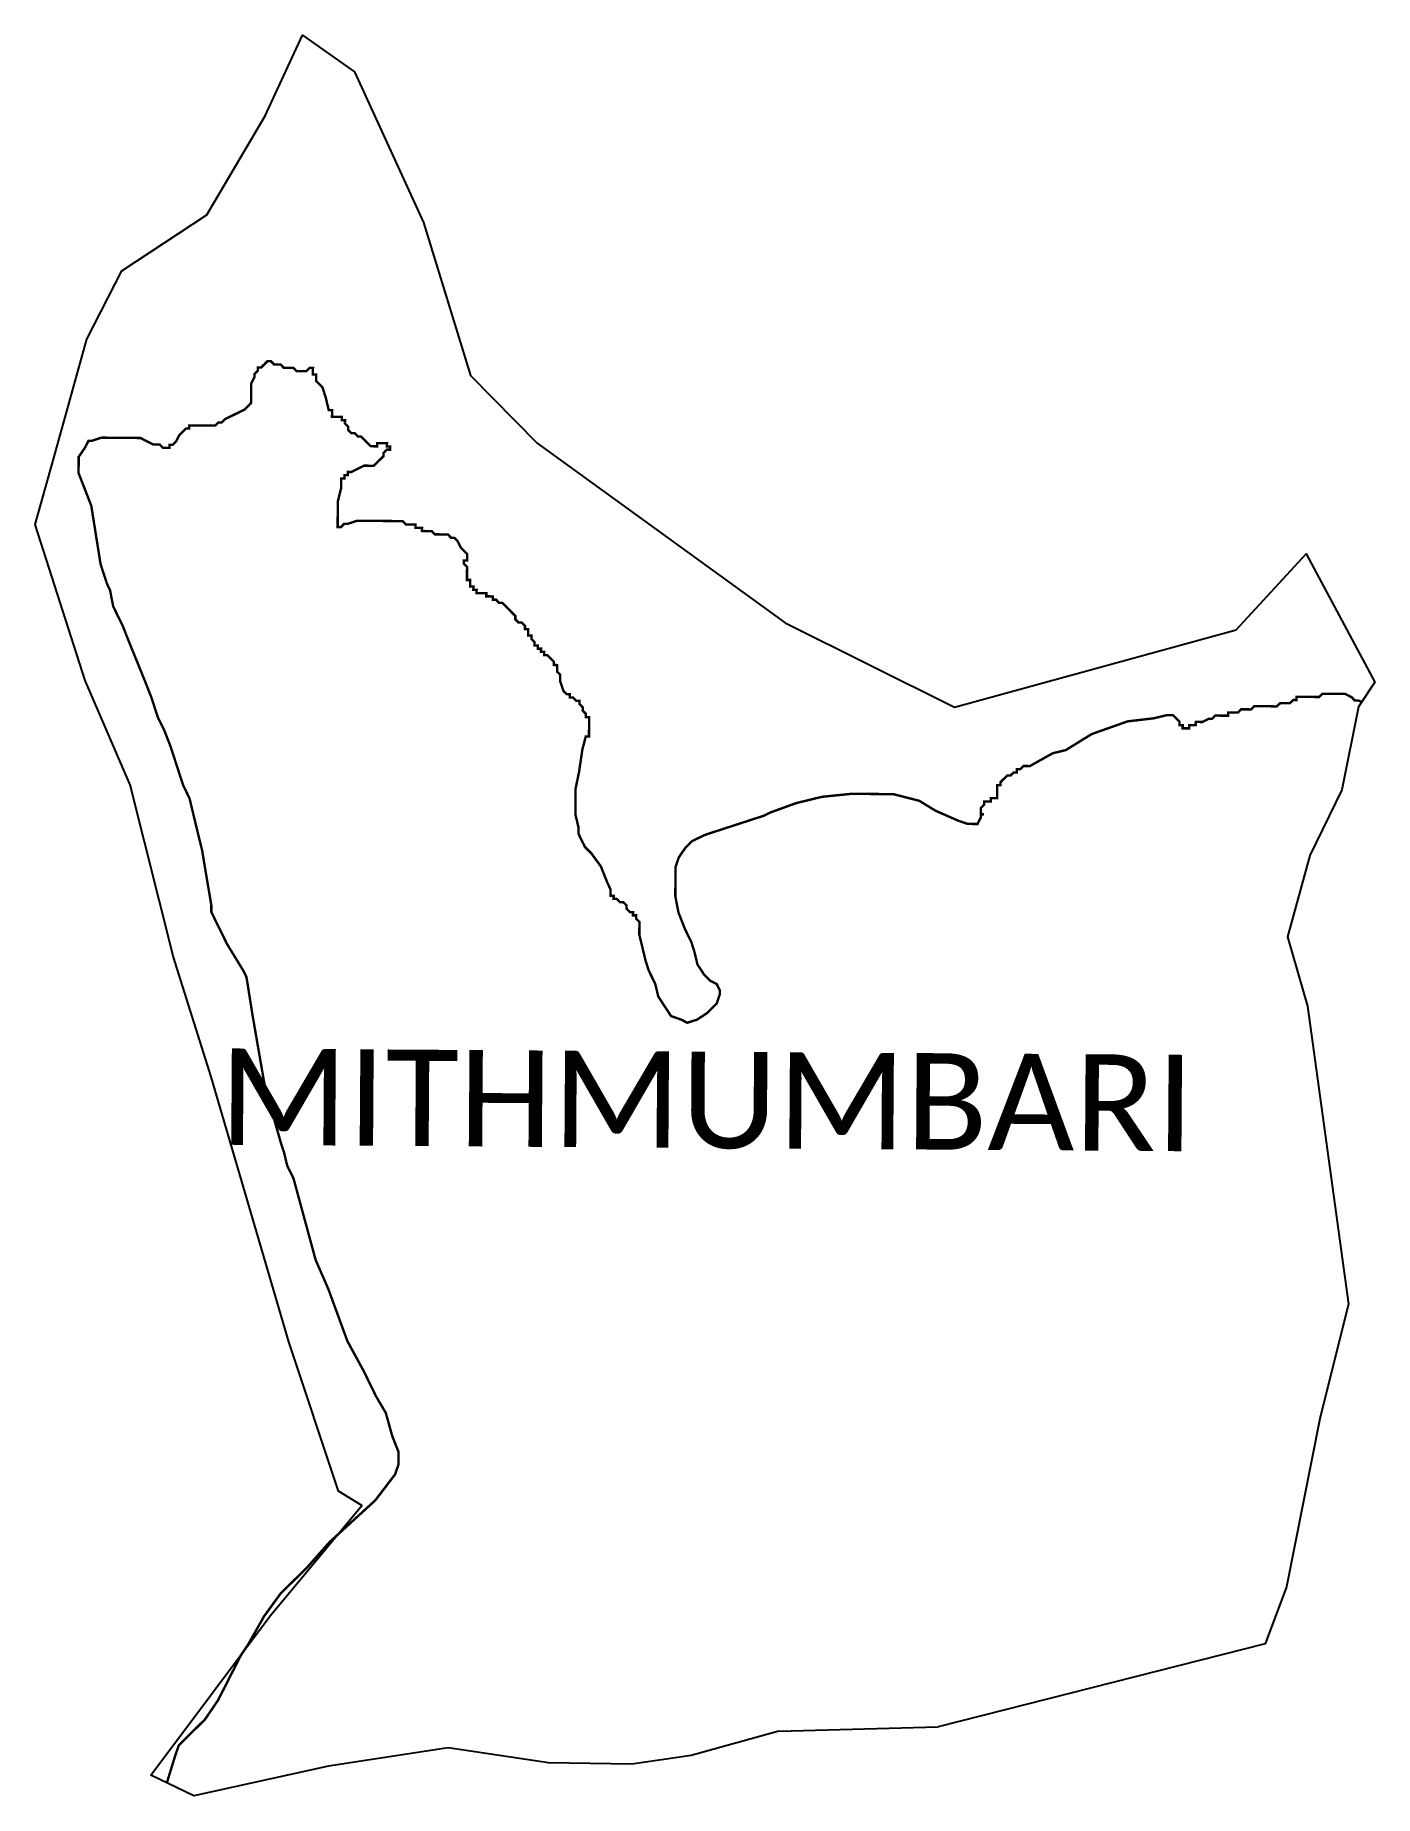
# Model space of a CAD drawing. Header units: metres. Extents: x 327657 to 329326, y 1807570 to 1809764.
import ezdxf

# ---------------------------------------------------------------- set-up
doc = ezdxf.new("R2010")
doc.units = ezdxf.units.M
for name, color, linetype in [('HAZARDS LINE', 1, 'Continuous'), ('village', 3, 'Continuous'), ('VILLAGE NAME', 250, 'Continuous')]:
    doc.layers.add(name, color=color, linetype=linetype)
doc.styles.get("Standard").update_dxf_attribs({"font": 'simplex.shx'})

msp = doc.modelspace()

# ---------------------------------------------------------------- linework, layer by layer
at = {"color": 3, "true_color": 0x00ff00, "flags": 128}
msp.add_lwpolyline([(328583.3, 1807650.1), (328781.6, 1807655.6)], dxfattribs=at)
at = {"layer": 'HAZARDS LINE', "lineweight": 18, "const_width": 3}
msp.add_lwpolyline([(329309.2, 1808933.2), (329304.7, 1808934.7), (329300.7, 1808934.7), (329296.7, 1808938.8), (329288.6, 1808942.9), (329284.6, 1808942.9), (329280.6, 1808943), (329276.5, 1808943), (329272.5, 1808943), (329268.4, 1808943.1), (329264.4, 1808943.1), (329260.3, 1808943.1), (329256.3, 1808939.1), (329252.2, 1808939.1), (329248.2, 1808939.2), (329244.2, 1808939.2), (329240.1, 1808939.2), (329236.1, 1808939.3), (329232, 1808939.3), (329228, 1808939.3), (329228, 1808935.3), (329223.9, 1808935.3), (329219.8, 1808931.3), (329215.8, 1808931.4), (329211.8, 1808931.4), (329207.7, 1808931.4), (329203.6, 1808927.4), (329199.6, 1808927.4), (329195.6, 1808927.5), (329191.5, 1808927.5), (329187.5, 1808927.5), (329183.4, 1808927.6), (329179.4, 1808927.6), (329175.4, 1808927.6), (329171.3, 1808923.6), (329167.3, 1808923.7), (329163.2, 1808923.7), (329159.2, 1808923.7), (329155.1, 1808919.7), (329151.1, 1808919.7), (329143, 1808919.8), (329142.9, 1808915.8), (329138.9, 1808915.8), (329134.9, 1808915.8), (329130.8, 1808915.9), (329126.8, 1808915.9), (329122.7, 1808911.9), (329118.7, 1808911.9), (329110.6, 1808907.9), (329106.5, 1808908), (329102.5, 1808908), (329102.4, 1808904), (329094.4, 1808904), (329094.3, 1808900), (329090.3, 1808900), (329086.2, 1808900), (329086.3, 1808904.1), (329082.2, 1808904.1), (329082.3, 1808908.2), (329078.3, 1808912.2), (329074.2, 1808916.3), (329066.2, 1808916.4), (329050, 1808912.5), (329017.6, 1808908.7), (328973, 1808892.9), (328940.6, 1808872.9), (328924.4, 1808869), (328895.9, 1808853), (328891.9, 1808853.1), (328887.9, 1808853.1), (328883.8, 1808849.1), (328879.8, 1808849.1), (328879.7, 1808845.1), (328875.7, 1808845.1), (328871.6, 1808841.1), (328867.6, 1808841.1), (328863.5, 1808837.1), (328859.4, 1808833.1), (328859.4, 1808829.1), (328855.3, 1808829.1), (328855.3, 1808825.1), (328855.3, 1808821), (328855.3, 1808817), (328855.2, 1808812.9), (328851.2, 1808813), (328847.1, 1808813), (328847.1, 1808809), (328843.1, 1808809), (328839, 1808809), (328839, 1808805), (328834.9, 1808801), (328834.9, 1808796.9), (328834.9, 1808792.9), (328838.9, 1808792.9), (328834.9, 1808792.9), (328834.8, 1808788.9), (328830.7, 1808780.8), (328818.6, 1808780.9), (328806.5, 1808785), (328778.3, 1808797.4), (328758.2, 1808809.7), (328725.9, 1808818), (328689.6, 1808818.3), (328673.4, 1808818.4), (328637, 1808814.7), (328604.6, 1808806.8), (328572.2, 1808795), (328564.1, 1808791), (328539.8, 1808783.1), (328515.5, 1808775.2), (328491.2, 1808767.3), (328474.9, 1808759.4), (328466.8, 1808751.3), (328458.6, 1808739.3), (328454.5, 1808727.2), (328454.3, 1808707), (328454.2, 1808690.8), (328458.1, 1808670.6), (328466, 1808650.3), (328474, 1808634.1), (328477.9, 1808621.9), (328481.8, 1808605.7), (328489.8, 1808593.5), (328497.8, 1808585.4), (328505.9, 1808581.3), (328509.8, 1808573.2), (328509.8, 1808569.1), (328505.7, 1808557), (328493.5, 1808545), (328481.3, 1808537), (328469.1, 1808533.1), (328461.1, 1808537.2), (328449, 1808541.3), (328441, 1808553.5), (328433, 1808565.7), (328429.1, 1808581.9), (328421.1, 1808598.1), (328417.2, 1808610.3), (328409.4, 1808642.7), (328409.4, 1808646.7), (328409.4, 1808650.8), (328409.5, 1808654.8), (328409.5, 1808658.8), (328405.5, 1808662.9), (328405.5, 1808667), (328401.5, 1808667), (328401.5, 1808671), (328397.5, 1808671.1), (328393.5, 1808675.1), (328393.5, 1808679.2), (328389.5, 1808683.2), (328385.4, 1808683.3), (328381.4, 1808687.4), (328377.4, 1808687.4), (328377.4, 1808691.4), (328373.4, 1808691.5), (328373.4, 1808695.5), (328373.4, 1808699.5), (328369.5, 1808707.7), (328361.5, 1808727.9), (328349.6, 1808744.2), (328341.5, 1808752.3), (328333.6, 1808768.6), (328333.6, 1808776.6), (328329.7, 1808792.8), (328329.9, 1808809), (328330, 1808825.2), (328334.2, 1808845.3), (328338.4, 1808873.6), (328342.6, 1808889.7), (328346.7, 1808889.7), (328346.7, 1808893.7), (328346.7, 1808897.8), (328346.8, 1808901.8), (328346.8, 1808905.9), (328346.8, 1808909.9), (328346.8, 1808914), (328342.8, 1808914), (328342.8, 1808918), (328338.8, 1808922.1), (328338.9, 1808926.1), (328334.9, 1808930.2), (328334.9, 1808934.3), (328330.8, 1808934.3), (328326.8, 1808938.4), (328322.8, 1808938.4), (328322.8, 1808942.4), (328318.8, 1808942.5), (328314.8, 1808946.5), (328310.8, 1808958.7), (328310.9, 1808966.8), (328306.9, 1808970.9), (328306.9, 1808974.9), (328307, 1808978.9), (328302.9, 1808979), (328302.9, 1808983), (328298.9, 1808987.1), (328294.9, 1808991.2), (328290.9, 1808991.2), (328290.9, 1808995.2), (328286.9, 1808995.3), (328286.9, 1808999.3), (328282.9, 1808999.3), (328282.9, 1809003.4), (328278.9, 1809003.4), (328278.9, 1809007.5), (328274.9, 1809011.5), (328274.9, 1809015.6), (328270.9, 1809015.6), (328270.9, 1809019.6), (328270.9, 1809023.7), (328266.9, 1809023.7), (328266.9, 1809027.8), (328262.9, 1809031.8), (328258.9, 1809031.9), (328254.9, 1809035.9), (328254.9, 1809040), (328246.9, 1809048.1), (328242.9, 1809052.2), (328238.9, 1809056.3), (328234.8, 1809056.3), (328230.8, 1809060.4), (328226.8, 1809060.4), (328226.8, 1809064.4), (328222.8, 1809064.5), (328218.7, 1809064.5), (328218.8, 1809068.5), (328214.7, 1809068.6), (328210.7, 1809068.6), (328206.6, 1809068.6), (328206.7, 1809072.7), (328202.6, 1809072.7), (328202.7, 1809076.8), (328198.6, 1809076.8), (328198.6, 1809080.8), (328198.7, 1809084.9), (328194.6, 1809084.9), (328194.7, 1809088.9), (328194.7, 1809093), (328194.7, 1809097), (328194.8, 1809101.1), (328190.8, 1809105.1), (328190.8, 1809109.2), (328194.8, 1809109.2), (328194.9, 1809113.2), (328194.9, 1809117.2), (328190.9, 1809121.3), (328186.9, 1809125.4), (328182.9, 1809133.5), (328178.9, 1809137.6), (328174.8, 1809137.6), (328170.8, 1809141.7), (328166.8, 1809141.7), (328162.8, 1809141.7), (328158.7, 1809141.8), (328154.7, 1809141.8), (328150.7, 1809145.9), (328146.6, 1809145.9), (328142.6, 1809145.9), (328138.5, 1809146), (328138.6, 1809150), (328134.5, 1809150), (328130.5, 1809150.1), (328130.5, 1809154.1), (328126.5, 1809154.2), (328122.4, 1809154.2), (328118.4, 1809154.2), (328114.4, 1809158.3), (328110.4, 1809158.3), (328086.1, 1809158.5), (328074, 1809158.6), (328057.8, 1809158.7), (328045.7, 1809154.8), (328041.6, 1809154.8), (328037.6, 1809150.8), (328033.5, 1809150.8), (328033.6, 1809154.9), (328033.6, 1809163), (328033.7, 1809171.1), (328033.8, 1809183.2), (328037.9, 1809199.3), (328038, 1809203.3), (328038, 1809207.4), (328038, 1809211.4), (328042.1, 1809211.4), (328042.1, 1809215.4), (328046.2, 1809215.4), (328046.2, 1809219.5), (328050.2, 1809219.4), (328066.5, 1809227.4), (328074.5, 1809227.3), (328078.6, 1809227.3), (328082.6, 1809231.3), (328086.7, 1809235.3), (328090.8, 1809239.3), (328090.8, 1809243.3), (328094.9, 1809247.4), (328098.9, 1809247.3), (328099, 1809251.4), (328094.9, 1809251.4), (328095, 1809255.4), (328090.9, 1809255.5), (328086.9, 1809255.5), (328082.8, 1809255.5), (328082.8, 1809251.5), (328078.8, 1809251.5), (328074.7, 1809251.6), (328070.7, 1809255.6), (328062.7, 1809263.8), (328058.7, 1809263.8), (328054.6, 1809267.9), (328050.6, 1809267.9), (328046.6, 1809272), (328046.6, 1809276), (328042.6, 1809280.1), (328042.7, 1809284.1), (328038.6, 1809284.2), (328038.6, 1809288.2), (328034.6, 1809288.3), (328030.6, 1809288.3), (328026.5, 1809288.3), (328026.6, 1809292.4), (328026.6, 1809296.4), (328022.5, 1809296.4), (328018.6, 1809312.6), (328014.7, 1809324.8), (328010.7, 1809328.9), (328006.7, 1809332.9), (328006.7, 1809337), (328006.7, 1809341), (328002.7, 1809341), (328002.7, 1809345.1), (328002.8, 1809349.1), (327998.7, 1809349.2), (327994.6, 1809345.1), (327990.6, 1809345.2), (327986.6, 1809345.2), (327982.5, 1809345.2), (327978.5, 1809349.3), (327974.5, 1809349.4), (327970.4, 1809349.4), (327966.4, 1809349.4), (327962.4, 1809353.5), (327958.3, 1809353.5), (327954.3, 1809353.6), (327950.3, 1809357.6), (327946.2, 1809357.7), (327942.2, 1809353.6), (327938.1, 1809349.6), (327934.1, 1809349.7), (327934, 1809345.6), (327930, 1809341.6), (327929.9, 1809337.6), (327925.8, 1809329.5), (327925.8, 1809325.5), (327925.8, 1809321.4), (327925.7, 1809313.4), (327925.7, 1809309.3), (327925.6, 1809305.3), (327921.6, 1809301.3), (327917.5, 1809297.3), (327909.4, 1809293.3), (327901.3, 1809289.3), (327893.1, 1809285.3), (327889.1, 1809281.3), (327885, 1809281.3), (327881, 1809277.3), (327876.9, 1809277.4), (327868.8, 1809277.4), (327860.8, 1809277.5), (327856.7, 1809277.5), (327852.7, 1809277.6), (327848.6, 1809277.6), (327848.6, 1809273.6), (327844.6, 1809273.6), (327840.5, 1809269.6), (327836.4, 1809265.6), (327832.3, 1809257.5), (327828.2, 1809253.5), (327824.2, 1809253.5), (327824.2, 1809249.5), (327820.1, 1809249.5), (327816.1, 1809249.6), (327812.1, 1809253.6), (327808, 1809253.7), (327804, 1809253.7), (327795.9, 1809257.8), (327787.9, 1809261.9), (327783.9, 1809261.9), (327779.8, 1809262), (327771.7, 1809262), (327767.7, 1809262.1), (327759.6, 1809262.1), (327739.4, 1809262.3), (327727.2, 1809258.3), (327723.2, 1809258.4), (327719.1, 1809250.3), (327710.9, 1809238.3), (327710.9, 1809230.2), (327710.8, 1809218.1), (327726.6, 1809177.5), (327738.2, 1809104.7), (327746.1, 1809080.4), (327750, 1809072.2), (327753.9, 1809052), (327765.8, 1809027.7), (327773.8, 1809007.4), (327793.6, 1808958.7), (327801.5, 1808938.5), (327809.4, 1808914.2), (327817.4, 1808897.9), (327825.3, 1808877.7), (327841.1, 1808829), (327849, 1808812.8), (327852.9, 1808796.6), (327856.8, 1808780.4), (327860.7, 1808764.2), (327864.7, 1808748), (327876.2, 1808679.2), (327876.2, 1808671.1), (327884.1, 1808654.9), (327896.1, 1808630.6), (327916, 1808598.1), (327920, 1808589.9), (327927.7, 1808541.4), (327943.1, 1808452.4), (327962.8, 1808383.5), (327966.8, 1808371.3), (327970.7, 1808355.1), (327978.6, 1808338.9), (328006.1, 1808237.6), (328022, 1808201.1), (328045.7, 1808136.3), (328065.6, 1808099.8), (328081.5, 1808067.3), (328093.5, 1808047), (328101.4, 1808018.6), (328109.3, 1807998.4), (328109.2, 1807982.2), (328105, 1807970.1), (328080.5, 1807938), (328023.5, 1807885.9), (327995, 1807853.8), (327962.4, 1807821.7), (327942, 1807793.6), (327921.5, 1807757.4), (327913.3, 1807745.3), (327909.2, 1807737.2), (327905.1, 1807729.2), (327884.6, 1807688.9), (327868.2, 1807664.8), (327852, 1807648.8), (327835.7, 1807632.7), (327831.5, 1807620.7), (327820.8, 1807586)], dxfattribs=at)
at = {"layer": 'village', "color": 3, "true_color": 0x00ff00}
for points in [[(328583.3, 1807650.1, 0), (328473.8, 1807619.9, 0), (328400, 1807609.1, 0), (328296.1, 1807610.7, 0), (328171.4, 1807629.4, 0), (328022.3, 1807606.5, 0), (327854.5, 1807569.7, 0), (327801, 1807595.6, 0), (327949.5, 1807793.8, 0), (328063.5, 1807931.6, 0), (328034.6, 1807949.2, 0), (327972.8, 1808135.3, 0), (327875.9, 1808465.8, 0), (327829.2, 1808614.9, 0), (327775, 1808829.8, 0), (327719.2, 1808959.7, 0), (327656.8, 1809153.9, 0), (327679.4, 1809235.6, 0), (327720.9, 1809385.1, 0), (327764.7, 1809470.3, 0), (327870.5, 1809540.1, 0), (327943.3, 1809663.3, 0), (327989.6, 1809763.8, 0), (328054.7, 1809718.3, 0), (328140.7, 1809530.5, 0), (328199.2, 1809339.9, 0), (328282.3, 1809255.5, 0), (328591.1, 1809031.7, 0), (328801.9, 1808926.6, 0), (329152.7, 1809022.9, 0), (329240.1, 1809117.3, 0), (329325.6, 1808957.7, 0)], [(329325.6, 1808957.7, 0), (329305.1, 1808927, 0), (329284.5, 1808823.5, 0), (329244.7, 1808741.5, 0), (329216.7, 1808640.1, 0), (329241.6, 1808553.8, 0), (329292.9, 1808182.3, 0), (329257.7, 1808041.6, 0), (329215.4, 1807830.2, 0), (329188.9, 1807758.9, 0), (328781.6, 1807655.6, 0)]]:
    msp.add_polyline3d(points, dxfattribs=at)

# ---------------------------------------------------------------- texts
at = {"layer": 'VILLAGE NAME', "insert": (327886.5, 1808501.2), "char_height": 120.11, "attachment_point": 1, "rotation": 359.6139}
msp.add_mtext_dynamic_manual_height_columns('{\\fCalibri|b0|i0|c0|p34;MITHMUMBARI}', width=1185.224, gutter_width=600.6, heights=[0], dxfattribs=at)

doc.saveas('drawing.dxf')
